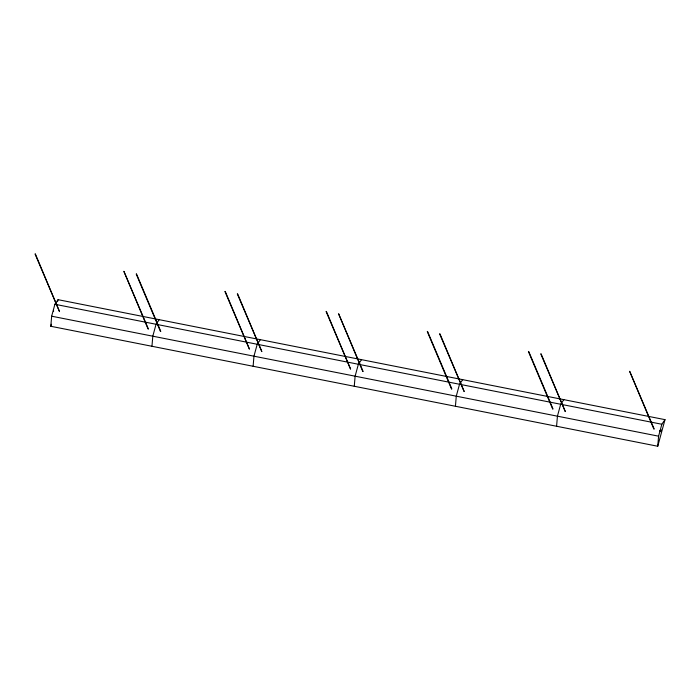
<?xml version="1.0" encoding="UTF-8"?>
<svg xmlns="http://www.w3.org/2000/svg" width="700" height="700" viewBox="0 0 700 700"><rect width="100%" height="100%" fill="white"/><g stroke="black" fill="none" stroke-linecap="round" stroke-linejoin="round"><path stroke-width="1.05" d="M50.803 326.279L51.651 316.199L54.906 304.273L58.065 299.679L665 419.65L657.738 446.25L50.803 326.279L51.363 324.231M151.961 346.273L152.801 336.192L156.056 324.266L159.215 319.672M253.12 366.266L253.96 356.186L257.215 344.269L260.374 339.666M354.27 386.269L355.119 376.189L358.374 364.262L361.533 359.669M455.429 406.262L456.269 396.183L459.524 384.256L462.691 379.662M556.587 426.256L557.428 416.176L560.683 404.25L563.841 399.656M657.738 446.25L658.586 436.179L661.841 424.252L665 419.65M35.333 253.89L59.517 311.605L35.053 254.021M148.067 328.974L123.874 271.303L148.391 329M136.202 274.015L160.475 331.502M224.91 291.454L249.428 349.151L225.234 291.392M237.309 293.904L261.835 351.601L237.641 293.886M326.06 311.447L350.586 369.145L326.392 311.43M362.793 371.499L338.59 313.74L363.108 371.438M427.271 331.555L451.535 389.043M439.626 333.9L464.188 391.58L439.95 333.839M528.421 351.549L552.694 409.036M540.785 353.894L565.303 411.591L541.109 353.876M653.852 429.039L629.65 371.28L654.176 428.977M57.505 301.726L58.065 299.679M661.124 429.73L660.642 431.498L659.934 430.745M53.515 310.152L53.567 311.561M54.906 304.273L661.841 424.252M51.651 316.199L658.586 436.179M528.701 351.426L553.009 408.94M427.551 331.424L451.859 388.946M136.482 273.892L160.79 331.406M660.222 430.999C660.398 433.501 661.124 427.735 660.222 430.999"/></g></svg>
